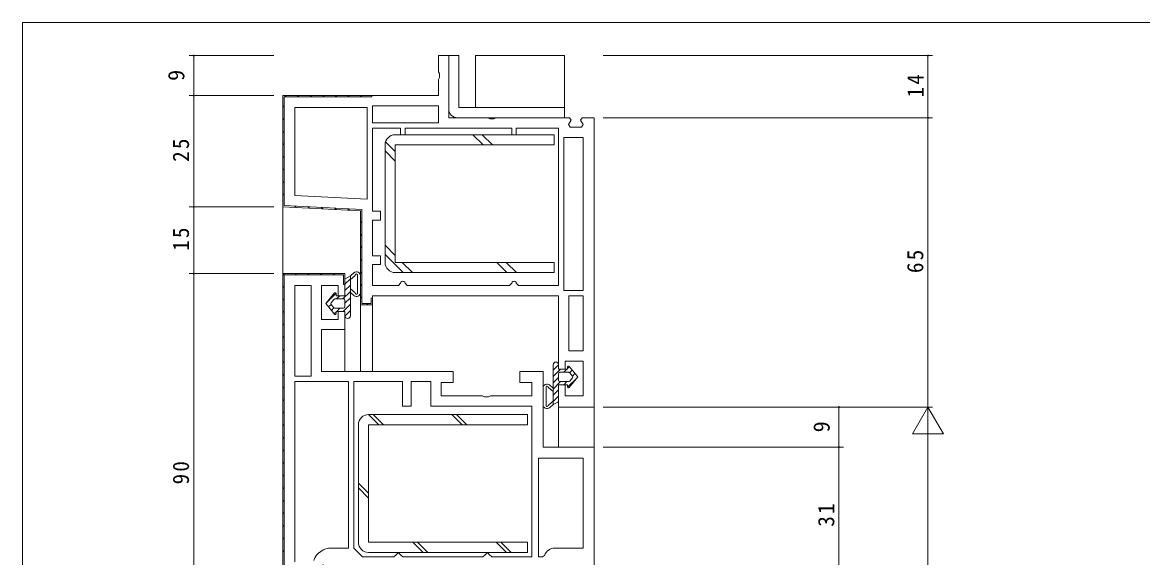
# Model space of a CAD drawing. Units: millimetres on the paper. Extents: x -420 to 373, y -297 to 267.
# Drawn here: x -417.7 to -166, y 144.1 to 264.4 of the extents above; entities that cross this region are included whole.
import ezdxf
from ezdxf.enums import TextEntityAlignment as Align

# ---------------------------------------------------------------- set-up
doc = ezdxf.new("R2010")
doc.units = ezdxf.units.MM
for name, color, linetype, lineweight in [('0-1_YKK_ZWAK', 7, 'Continuous', 9), ('0-3_YKK_12', 2, 'Continuous', 9), ('0-4_YKK_D', 6, 'Continuous', 9), ('0-6_YKK_13', 4, 'Continuous', 9), ('0-7_YKK_11', 7, 'Continuous', 9)]:
    doc.layers.add(name, color=color, linetype=linetype, lineweight=lineweight)
doc.styles.add('ＭＳ ゴシック', font='')
doc.styles.get('ＭＳ ゴシック').set_extended_font_data('MS Gothic')

msp = doc.modelspace()

# ---------------------------------------------------------------- linework, layer by layer
at = {"layer": '0-1_YKK_ZWAK'}
for p in [(-417.7, -260.6), (352.3, 264.4)]:
    msp.add_line(p, (-417.7, 264.4), dxfattribs=at)
at = {"layer": '0-3_YKK_12'}
for p, q in [((-359.209, 223.428), (-359.209, 4.042)), ((-341.709, 201.453), (-341.709, 185.953)), ((-339.009, 201.453), (-339.009, 185.953)), ((-345.209, 195.853), (-345.209, 185.953)), ((-297.209, 178.453), (-297.209, 168.953)), ((-289.209, 178.453), (-289.209, 4.042))]:
    msp.add_line(p, q, dxfattribs=at)
at = {"layer": '0-4_YKK_D'}
for p, q in [((-361.203, 256.953), (-380.209, 256.953)), ((-379.209, 256.953), (-379.209, 247.953)), ((-287.209, 256.953), (-213.202, 256.953)), ((-214.202, 242.953), (-214.202, 256.953)), ((-361.203, 247.953), (-380.209, 247.953)), ((-361.203, 247.953), (-380.209, 247.953)), ((-379.209, 247.953), (-379.209, 222.953)), ((-287.209, 242.953), (-213.202, 242.953)), ((-287.209, 242.953), (-213.202, 242.953)), ((-214.202, 242.953), (-214.202, 177.953)), ((-361.203, 222.953), (-380.209, 222.953)), ((-361.203, 222.953), (-380.209, 222.953)), ((-379.209, 222.953), (-379.209, 207.953)), ((-361.203, 207.953), (-380.209, 207.953)), ((-361.203, 207.953), (-380.209, 207.953)), ((-379.209, 207.953), (-379.209, 117.953)), ((-287.209, 177.953), (-233.202, 177.953)), ((-287.209, 177.953), (-213.202, 177.953)), ((-278.699, 177.953), (-213.202, 177.953)), ((-234.202, 177.953), (-234.202, 168.953)), ((-214.202, 177.953), (-217.702, 171.891)), ((-214.202, 177.953), (-210.702, 171.891)), ((-214.202, 177.953), (-214.202, 165.829)), ((-217.702, 171.891), (-210.702, 171.891)), ((-287.209, 168.953), (-233.202, 168.953)), ((-287.209, 168.953), (-233.202, 168.953)), ((-234.202, 168.953), (-234.202, 137.953)), ((-214.202, 170.953), (-214.202, -166.047))]:
    msp.add_line(p, q, dxfattribs=at)
for centre, start, end in [((-379.209, 256.953), 90, 270), ((-379.209, 256.953), 270, 90), ((-214.202, 256.953), 90, 270), ((-214.202, 256.953), 270, 90), ((-379.209, 247.953), 90, 270), ((-379.209, 247.953), 90, 270), ((-379.209, 247.953), 270, 90), ((-379.209, 247.953), 270, 90), ((-214.202, 242.953), 90, 270), ((-214.202, 242.953), 90, 270), ((-214.202, 242.953), 270, 90), ((-214.202, 242.953), 270, 90), ((-379.209, 222.953), 90, 270), ((-379.209, 222.953), 90, 270), ((-379.209, 222.953), 270, 90), ((-379.209, 222.953), 270, 90), ((-379.209, 207.953), 90, 270), ((-379.209, 207.953), 90, 270), ((-379.209, 207.953), 270, 90), ((-379.209, 207.953), 270, 90), ((-234.202, 177.953), 90, 270), ((-234.202, 177.953), 270, 90), ((-234.202, 168.953), 90, 270), ((-234.202, 168.953), 90, 270), ((-234.202, 168.953), 270, 90), ((-234.202, 168.953), 270, 90)]:
    msp.add_arc(centre, 0.106, start, end, dxfattribs=at)
at = {"layer": '0-6_YKK_13'}
for p, q in [((-321.909, 256.953), (-319.609, 256.953)), ((-321.909, 244.953), (-321.909, 256.953)), ((-319.609, 256.953), (-319.609, 245.253)), ((-315.909, 256.953), (-315.909, 245.253)), ((-319.609, 245.253), (-295.909, 245.253)), ((-295.909, 245.253), (-295.909, 242.953)), ((-295.909, 242.953), (-319.909, 242.953)), ((-316.483, 239.153), (-314.183, 236.853)), ((-314.36, 239.153), (-312.06, 236.853)), ((-336.209, 210.452), (-336.209, 236.852)), ((-336.099, 237.557), (-333.909, 235.368)), ((-336.209, 235.545), (-333.909, 233.245)), ((-336.209, 214.333), (-333.909, 212.033)), ((-336.209, 212.21), (-332.151, 208.153)), ((-332.328, 210.453), (-330.028, 208.153)), ((-311.116, 210.453), (-308.816, 208.153)), ((-308.993, 210.453), (-306.693, 208.153)), ((-345.209, 205.54), (-344.009, 206.74)), ((-345.209, 206.581), (-345.208, 202.953)), ((-344.009, 206.621), (-343.029, 207.448)), ((-344.008, 198.453), (-344.009, 207.42)), ((-342.409, 203.458), (-342.409, 207.665)), ((-341.709, 203.691), (-341.709, 207.425)), ((-345.667, 202.253), (-344.009, 203.912)), ((-345.209, 204.126), (-344.009, 205.326)), ((-344.009, 204.495), (-343.029, 203.668)), ((-349.508, 201.203), (-347.567, 203.579)), ((-349.344, 201.404), (-347.223, 203.526)), ((-347.707, 202.143), (-348.32, 201.393)), ((-347.475, 202.253), (-345.508, 202.253)), ((-347.209, 203.451), (-347.208, 202.953)), ((-347.208, 202.953), (-345.208, 202.953)), ((-347.081, 202.253), (-346.381, 202.953)), ((-345.208, 201.297), (-344.008, 202.497)), ((-345.208, 201.953), (-345.208, 200.453)), ((-344.009, 203.696), (-343.188, 203.002)), ((-349.508, 201.203), (-347.567, 198.827)), ((-348.889, 200.445), (-348.32, 201.014)), ((-348.32, 201.013), (-347.707, 200.263)), ((-348.253, 199.667), (-347.683, 200.237)), ((-347.617, 198.888), (-347.208, 199.297)), ((-345.508, 200.153), (-347.475, 200.153)), ((-347.208, 199.453), (-347.208, 198.955)), ((-347.208, 199.453), (-345.208, 199.453)), ((-347.052, 199.453), (-346.352, 200.153)), ((-345.638, 199.453), (-344.008, 201.083)), ((-345.208, 199.453), (-345.208, 198.453)), ((-345.207, 198.47), (-344.008, 199.669)), ((-344.352, 197.91), (-344.065, 198.197)), ((-298.409, 187.453), (-298.408, 178.486)), ((-297.21, 187.437), (-298.409, 186.237)), ((-296.779, 186.453), (-298.409, 184.823)), ((-298.065, 187.996), (-298.352, 187.709)), ((-297.209, 186.453), (-297.209, 187.453)), ((-295.209, 186.453), (-297.209, 186.453)), ((-295.365, 186.453), (-296.065, 185.753)), ((-294.8, 187.018), (-295.209, 186.609)), ((-295.209, 186.453), (-295.209, 186.951)), ((-292.909, 184.703), (-294.85, 187.079)), ((-297.209, 184.609), (-298.409, 183.409)), ((-297.209, 183.953), (-297.209, 185.453)), ((-296.909, 185.753), (-294.942, 185.753)), ((-293.073, 184.502), (-295.194, 182.381)), ((-292.909, 184.703), (-294.85, 182.328)), ((-294.164, 186.24), (-294.734, 185.67)), ((-294.097, 184.893), (-294.71, 185.643)), ((-294.71, 183.763), (-294.097, 184.514)), ((-293.528, 185.461), (-294.097, 184.893)), ((-300.709, 182.215), (-300.709, 178.481)), ((-300.008, 182.448), (-300.008, 178.241)), ((-298.409, 181.411), (-299.393, 182.238)), ((-298.409, 182.21), (-299.234, 182.904)), ((-296.75, 183.653), (-298.409, 181.995)), ((-297.209, 181.781), (-298.408, 180.581)), ((-295.209, 182.953), (-297.209, 182.953)), ((-297.208, 179.326), (-297.209, 182.953)), ((-294.942, 183.653), (-296.909, 183.653)), ((-295.336, 183.653), (-296.036, 182.953)), ((-295.209, 182.455), (-295.209, 182.953)), ((-298.408, 179.286), (-299.392, 178.459)), ((-297.208, 180.366), (-298.408, 179.166)), ((-337.626, 173.953), (-339.926, 176.252)), ((-339.909, 176.252), (-304.209, 176.253)), ((-336.564, 173.953), (-338.864, 176.253)), ((-318.888, 173.953), (-321.188, 176.253)), ((-317.826, 173.953), (-320.126, 176.253)), ((-304.209, 176.253), (-304.209, 173.953)), ((-342.208, 147.552), (-342.209, 173.952)), ((-304.209, 173.953), (-339.909, 173.952)), ((-339.909, 173.952), (-339.908, 147.552)), ((-339.909, 158.558), (-342.209, 160.858)), ((-339.909, 157.497), (-342.209, 159.797)), ((-339.908, 147.552), (-304.208, 147.553)), ((-327.664, 145.253), (-329.964, 147.553)), ((-326.603, 145.253), (-328.903, 147.553)), ((-308.927, 145.253), (-311.226, 147.553)), ((-307.865, 145.253), (-310.165, 147.553)), ((-304.208, 147.553), (-304.208, 145.253)), ((-304.208, 145.253), (-339.908, 145.252))]:
    msp.add_line(p, q, dxfattribs=at)
for points in [[(-315.909, 256.953), (-295.909, 256.953), (-295.909, 245.253)], [(-333.909, 239.152), (-298.209, 239.153), (-298.209, 236.853), (-333.909, 236.852), (-333.909, 210.452), (-298.209, 210.453), (-298.208, 208.153), (-333.908, 208.152)], [(-345.054, 206.844), (-344.009, 207.42), (-343.188, 208.114)], [(-297.363, 179.063), (-298.408, 178.486), (-299.234, 177.792)]]:
    msp.add_lwpolyline(points, dxfattribs=at)
for centre, radius, start, end in [((-319.909, 244.953), 2, 180, 270), ((-333.909, 236.852), 2.3, 90.00151, 180.00151), ((-333.909, 210.452), 2.3, 180.00151, 270.00151), ((-344.909, 206.581), 0.3, 118.8896, 180.00302), ((-342.605, 207.428), 0.897, 359.80255, 130.11365), ((-343.673, 208.213), 1, 310.04936, 332.44691), ((-342.609, 207.658), 0.2, 334.72615, 152.44691), ((-348.088, 201.203), 0.3, 140.75041, 219.25562), ((-347.475, 201.953), 0.3, 90.00302, 140.75041), ((-347.411, 203.451), 0.202, 0.00302, 140.75041), ((-345.508, 201.953), 0.3, 0.00302, 90.00302), ((-342.609, 203.691), 0.9, 229.95668, 0.00302), ((-343.673, 202.903), 1, 27.55913, 49.95668), ((-342.609, 203.458), 0.2, 207.55913, 25.27989), ((-347.475, 200.453), 0.3, 219.25562, 270.00302), ((-347.41, 198.955), 0.202, 219.25562, 0.00302), ((-345.508, 200.453), 0.3, 270.00302, 0.00302), ((-344.608, 198.453), 0.6, 180.00302, 0.00302), ((-297.809, 187.453), 0.6, 0.00302, 180.00302), ((-295.007, 186.951), 0.202, 39.25562, 180.00302), ((-296.909, 185.453), 0.3, 90.00302, 180.00302), ((-296.909, 183.953), 0.3, 180.00302, 270.00302), ((-294.942, 185.453), 0.3, 39.25562, 90.00302), ((-294.942, 183.953), 0.3, 270.00302, 320.75041), ((-294.329, 184.703), 0.3, 320.75041, 39.25562), ((-299.812, 182.218), 0.897, 49.89241, 180.20349), ((-299.808, 182.448), 0.2, 27.55913, 205.27989), ((-298.753, 182.987), 0.986, 206.94604, 229.50815), ((-295.006, 182.455), 0.202, 180.00302, 320.75041), ((-297.508, 179.326), 0.3, 298.8896, 0.00302), ((-339.909, 173.952), 2.3, 90.00151, 180.00151), ((-299.812, 178.478), 0.897, 179.80255, 310.11365), ((-299.808, 178.248), 0.2, 154.72615, 332.44691), ((-298.752, 177.709), 0.986, 130.49794, 153.06003), ((-339.908, 147.552), 2.3, 180.00151, 270.00151)]:
    msp.add_arc(centre, radius, start, end, dxfattribs=at)
at = {"layer": '0-7_YKK_11'}
for p, q in [((-359.209, 222.953), (-359.209, 247.953)), ((-358.694, 247.953), (-358.394, 247.653)), ((-355.865, 247.953), (-355.565, 247.653)), ((-353.037, 247.953), (-352.737, 247.653)), ((-350.209, 247.953), (-349.909, 247.653)), ((-347.38, 247.953), (-347.08, 247.653)), ((-344.552, 247.953), (-344.252, 247.653)), ((-341.723, 247.953), (-341.423, 247.653)), ((-359.209, 245.639), (-358.909, 245.339)), ((-340.209, 245.253), (-340.209, 224.661)), ((-359.209, 242.811), (-358.909, 242.511)), ((-324.209, 241.853), (-339.009, 241.853)), ((-289.209, 242.953), (-289.209, 177.953)), ((-359.209, 239.983), (-358.909, 239.683)), ((-297.209, 205.253), (-297.209, 240.653)), ((-359.209, 237.154), (-358.909, 236.854)), ((-359.209, 234.326), (-358.909, 234.026)), ((-359.209, 231.497), (-358.909, 231.197)), ((-359.209, 228.669), (-358.909, 228.369)), ((-359.209, 225.84), (-358.909, 225.541)), ((-356.479, 223.11), (-356.162, 222.793)), ((-353.494, 222.954), (-353.177, 222.637)), ((-350.509, 222.798), (-350.192, 222.481)), ((-347.524, 222.641), (-347.207, 222.324)), ((-344.539, 222.485), (-344.222, 222.168)), ((-341.709, 219.654), (-341.409, 219.354)), ((-341.709, 216.826), (-341.409, 216.526)), ((-341.709, 213.997), (-341.409, 213.697)), ((-341.709, 211.169), (-341.409, 210.869)), ((-359.062, 207.807), (-358.85, 207.595)), ((-356.38, 207.953), (-356.08, 207.653)), ((-353.552, 207.953), (-353.252, 207.653)), ((-350.723, 207.953), (-350.423, 207.653)), ((-347.895, 207.953), (-347.595, 207.653)), ((-341.709, 208.34), (-341.409, 208.04)), ((-359.209, 205.125), (-358.909, 204.825)), ((-352.809, 205.253), (-352.809, 184.853)), ((-345.509, 205.567), (-345.395, 205.453)), ((-341.709, 205.512), (-341.409, 205.212)), ((-359.209, 202.296), (-358.909, 201.996)), ((-341.709, 202.684), (-341.409, 202.384)), ((-294.909, 190.553), (-294.909, 202.953)), ((-359.209, 199.468), (-358.909, 199.168)), ((-340.278, 201.253), (-339.978, 200.953)), ((-359.209, 196.639), (-358.909, 196.34)), ((-359.209, 193.811), (-358.909, 193.511)), ((-359.209, 190.983), (-358.909, 190.683)), ((-359.209, 188.154), (-358.909, 187.854)), ((-359.209, 185.326), (-358.909, 185.026)), ((-359.209, 182.497), (-358.909, 182.197)), ((-356.509, 143.153), (-356.509, 183.653)), ((-343.209, 183.653), (-343.209, 146.206)), ((-359.209, 179.669), (-358.909, 179.369)), ((-359.209, 176.84), (-358.909, 176.54)), ((-359.209, 174.012), (-358.909, 173.712)), ((-359.209, 171.184), (-358.909, 170.884)), ((-359.209, 168.355), (-358.909, 168.055)), ((-301.709, 144.253), (-301.709, 166.453)), ((-359.209, 165.527), (-358.909, 165.227)), ((-359.209, 162.698), (-358.909, 162.398)), ((-359.209, 159.87), (-358.909, 159.57)), ((-359.209, 157.042), (-358.909, 156.741)), ((-359.209, 154.213), (-358.909, 153.913)), ((-359.209, 151.385), (-358.909, 151.085)), ((-359.209, 148.556), (-358.909, 148.256)), ((-359.209, 145.728), (-358.909, 145.428))]:
    msp.add_line(p, q, dxfattribs=at)
for points in [[(-289.209, 242.953), (-289.209, 177.953), (-297.209, 177.953), (-297.209, 182.953), (-295.709, 182.953), (-295.709, 180.453), (-291.709, 180.453), (-291.709, 188.253), (-295.709, 188.253), (-295.709, 186.453), (-297.209, 186.453), (-297.209, 202.953), (-339.009, 202.953), (-339.009, 200.953), (-341.709, 200.953), (-341.709, 222.036), (-359.209, 222.953), (-359.209, 247.953), (-324.209, 247.953), (-324.209, 251.587), (-323.959, 252.02), (-323.959, 252.886), (-324.209, 253.319), (-324.209, 256.953), (-321.909, 256.953), (-321.909, 242.953), (-313.075, 242.953), (-312.642, 242.703), (-311.776, 242.703), (-311.343, 242.953), (-294.731, 242.953), (-294.368, 242.39), (-294.95, 241.417), (-294.587, 240.853), (-292.031, 240.853), (-291.668, 241.417), (-292.25, 242.39), (-291.887, 242.953)], [(-359.209, 222.953), (-359.209, 247.953), (-339.209, 247.953), (-339.209, 247.653), (-358.909, 247.653), (-358.909, 223.238), (-341.409, 222.321), (-341.409, 201.253), (-339.309, 201.253), (-339.309, 202.453), (-339.009, 202.453), (-339.009, 200.953), (-341.709, 200.953), (-341.709, 222.036)], [(-340.209, 245.253), (-340.209, 224.661), (-356.509, 225.515), (-356.509, 245.253)], [(-324.209, 241.853), (-339.009, 241.853), (-339.009, 245.653), (-324.209, 245.653)], [(-296.009, 238.553), (-296.009, 204.153), (-291.709, 204.153), (-291.709, 238.553)], [(-352.809, 205.253), (-352.809, 184.853), (-356.509, 184.853), (-356.509, 205.253)], [(-294.909, 190.553), (-294.909, 202.953), (-291.709, 202.953), (-291.709, 190.553)], [(-343.209, 183.653), (-343.209, 146.206), (-341.256, 144.253), (-334.209, 144.253), (-333.709, 144.753), (-333.209, 145.253), (-332.709, 144.753), (-332.209, 144.253), (-314.209, 144.253), (-313.709, 144.753), (-313.209, 145.253), (-312.709, 144.753), (-312.209, 144.253), (-303.209, 144.253), (-303.209, 178.153), (-325.909, 178.153), (-325.909, 183.653), (-330.309, 183.653), (-330.309, 178.153), (-332.309, 178.153), (-332.309, 183.653)]]:
    msp.add_lwpolyline(points, close=True, dxfattribs=at)
for points in [[(-297.209, 205.253), (-297.209, 240.653), (-306.709, 240.653), (-306.709, 239.153), (-307.709, 239.153), (-307.709, 240.653), (-331.709, 240.653), (-331.709, 239.153), (-332.709, 239.153), (-332.709, 240.653), (-339.009, 240.653), (-339.009, 221.953), (-337.209, 221.953), (-337.209, 219.953), (-339.009, 219.953), (-339.009, 211.953), (-337.209, 211.953), (-337.209, 209.953), (-339.009, 209.953), (-339.009, 205.253), (-333.209, 205.253), (-332.709, 205.753)], [(-359.209, 117.953), (-359.209, 207.953), (-345.209, 207.953)], [(-359.209, 207.953), (-345.209, 207.953), (-345.209, 202.953), (-346.709, 202.953), (-346.709, 205.253), (-350.509, 205.253), (-350.509, 197.653), (-346.709, 197.653), (-346.709, 199.453), (-345.209, 199.453), (-345.209, 195.353), (-350.509, 195.353), (-350.509, 185.953), (-320.909, 185.953), (-320.909, 183.453), (-323.609, 183.453), (-323.609, 180.453), (-314.275, 180.453), (-313.842, 180.203), (-312.976, 180.203), (-312.543, 180.453), (-303.209, 180.453), (-303.209, 183.453), (-305.909, 183.453), (-305.909, 185.953), (-300.709, 185.953), (-300.709, 168.953), (-289.209, 168.953), (-289.209, 137.953)], [(-350.136, 142.528), (-351.209, 138.953), (-351.209, 136.453), (-349.45, 136.453), (-349.319, 136.226), (-351.209, 132.953), (-351.209, 126.453), (-352.709, 126.453), (-352.709, 128.253), (-356.509, 128.253), (-356.509, 120.653), (-352.709, 120.653), (-352.709, 122.953), (-351.209, 122.953), (-351.209, 117.953), (-359.209, 117.953), (-359.209, 207.953), (-345.209, 207.953)], [(-359.209, 207.953), (-345.209, 207.953), (-345.209, 205.453), (-345.509, 205.453), (-345.509, 207.653), (-358.909, 207.653), (-358.909, 118.253), (-351.509, 118.253), (-351.509, 120.453), (-351.209, 120.453), (-351.209, 117.953), (-359.209, 117.953)], [(-331.709, 205.753), (-331.209, 205.253), (-308.209, 205.253), (-307.709, 205.753)], [(-306.709, 205.753), (-306.209, 205.253), (-297.209, 205.253)], [(-356.509, 143.153), (-356.509, 183.653), (-344.409, 183.653), (-344.409, 146.253), (-348.221, 146.253)], [(-301.709, 144.253), (-301.709, 166.453), (-291.709, 166.453), (-291.709, 146.253), (-298.009, 146.253)], [(-300.366, 144.587), (-300.837, 144.253), (-301.709, 144.253)]]:
    msp.add_lwpolyline(points, dxfattribs=at)
for centre, radius, start, end in [((-332.209, 205.753), 0.5, 359.99998, 180), ((-307.209, 205.753), 0.5, 359.99998, 180), ((-348.221, 141.953), 4.3, 89.99997, 159.25763), ((-298.009, 143.753), 2.5, 90, 160.52876)]:
    msp.add_arc(centre, radius, start, end, dxfattribs=at)

# ---------------------------------------------------------------- texts
at = {"layer": '0-4_YKK_D', "color": 3, "style": 'ＭＳ ゴシック'}
for p in [(-380.209, 251.253), (-235.202, 172.253)]:
    msp.add_text('9', height=3.666, rotation=90, dxfattribs=at).set_placement(p, align=Align.BOTTOM_LEFT)
at = {"layer": '0-4_YKK_D', "color": 3, "char_height": 3.666, "attachment_point": 7, "rotation": 90, "style": 'ＭＳ ゴシック'}
for s, insert in [('\\T1.21;\\W0.95;14', (-215.202, 247.516)), ('\\T1.21;\\W0.95;25', (-380.209, 233.053)), ('\\T1.21;\\W0.95;15', (-380.209, 213.053)), ('\\T1.21;\\W0.95;65', (-215.202, 208.053)), ('\\T1.21;\\W0.95;90', (-380.209, 160.553)), ('\\T1.21;\\W0.95;31', (-235.202, 151.053))]:
    msp.add_mtext(s, dxfattribs=dict(at, insert=insert))

doc.saveas('drawing.dxf')
